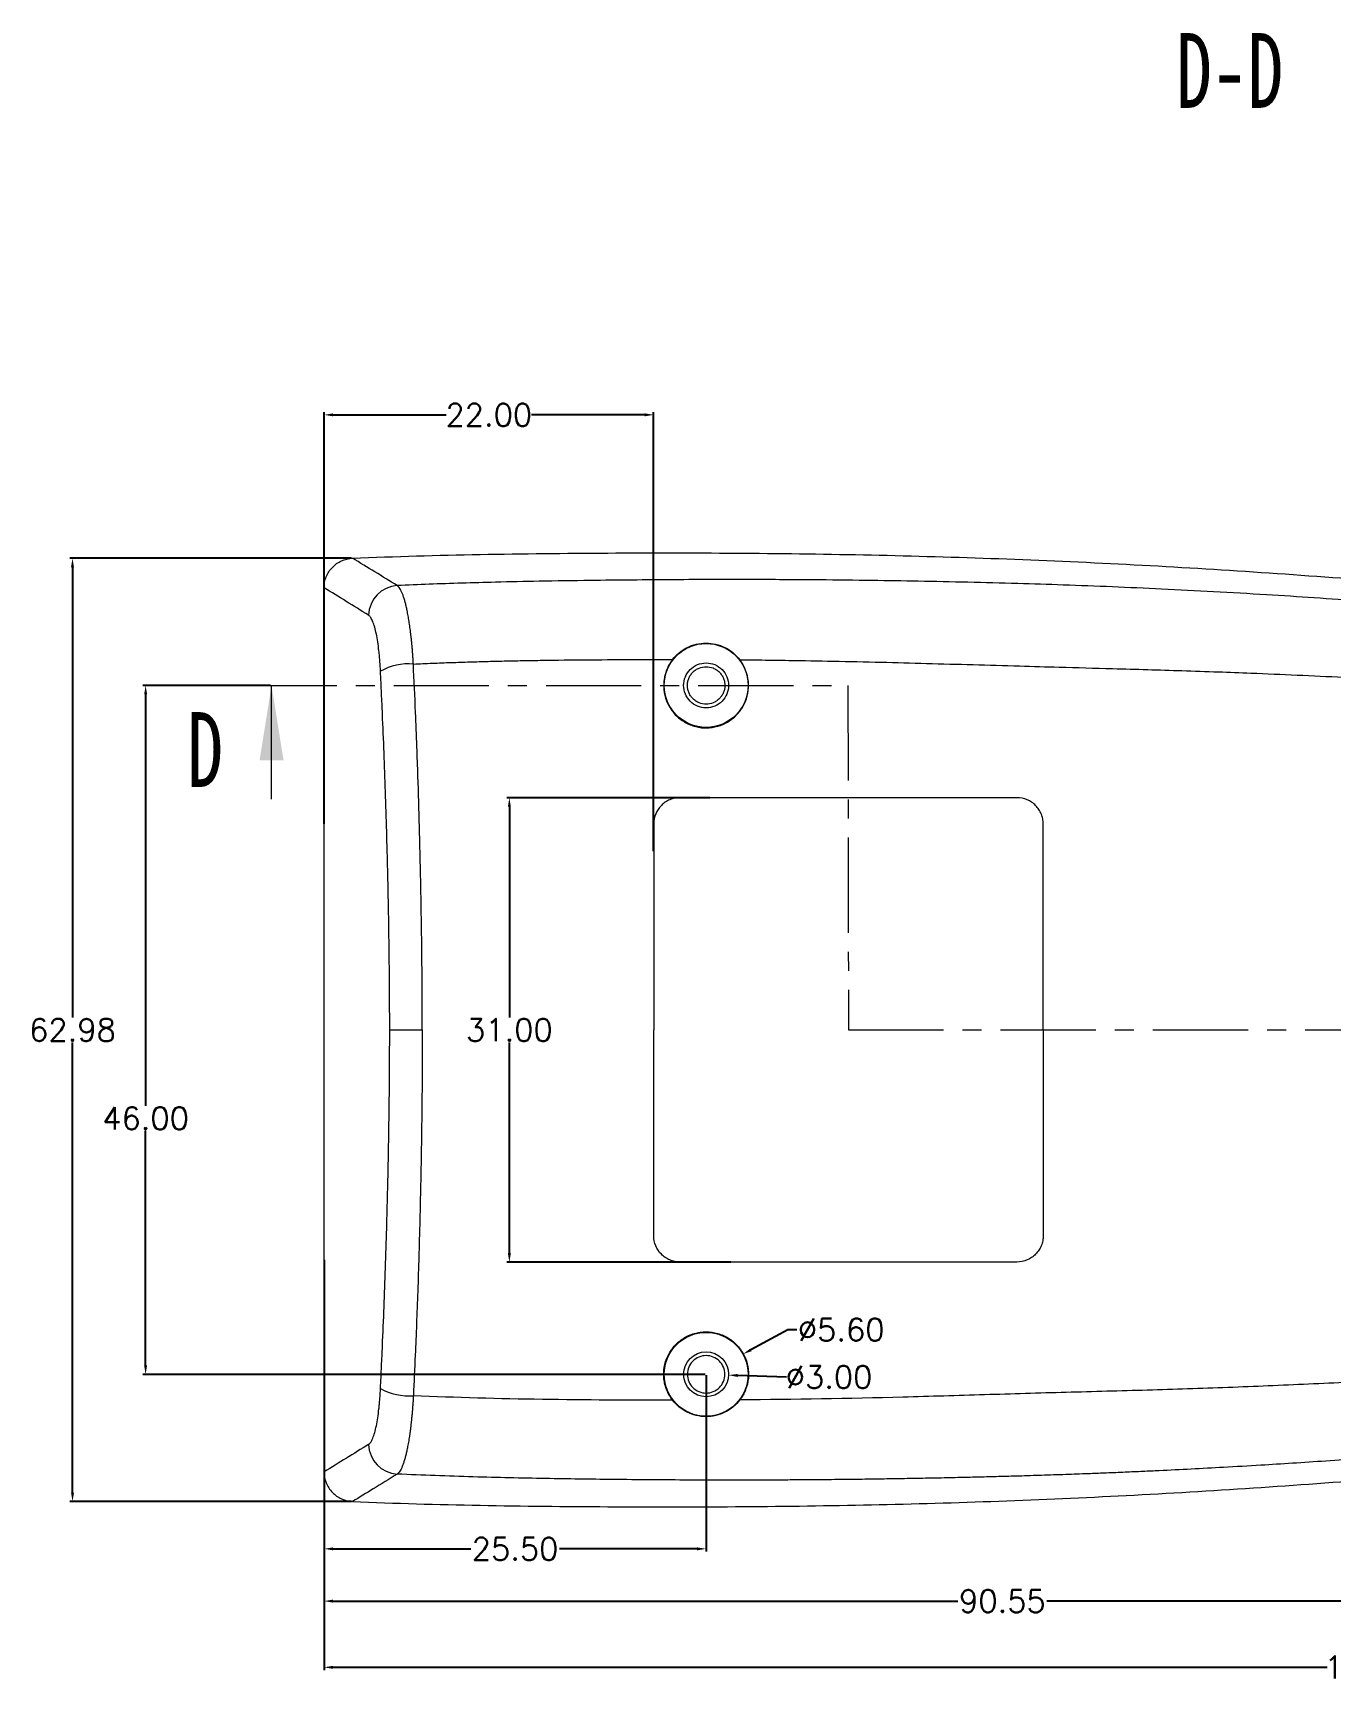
# Model space of a CAD drawing. Header units: inches. Extents: x 1474 to 3696, y 573 to 1061.
# Drawn here: x 2439.2 to 2525.9, y 834.3 to 944.4 of the extents above; entities that cross this region are included whole.
import ezdxf

# ---------------------------------------------------------------- set-up
doc = ezdxf.new("R2010")
doc.units = ezdxf.units.IN
doc.linetypes.add('CENTER', pattern=[10.16, 6.35, -1.27, 1.27, -1.27])
doc.styles.add('SLDTEXTSTYLE6', font='TXT', dxfattribs={"width": 0.7})
doc.styles.get("Standard").update_dxf_attribs({"font": 'txt', "bigfont": 'gbcbig.shx'})
doc.dimstyles.new('2', dxfattribs={"dimtxt": 1.5, "dimasz": 0.6, "dimexe": 0.18, "dimexo": 0.0625, "dimgap": 0.09, "dimtad": 0, "dimtih": 1, "dimtoh": 1, "dimzin": 0, "dimdsep": 46, "dimtxsty": 'Standard', "dimcen": 0, "dimadec": 0, "dimazin": 2, "dimtfac": 1, "dimtofl": 0, "dimtmove": 0, "dimatfit": 3, "dimfxl": 0, "dimtolj": 1, "dimtzin": 0, "dimarcsym": 0})

# ---------------------------------------------------------------- blocks, each defined once
blk = doc.blocks.new('*D201')
at = {"color": 0, "lineweight": -2, "transparency": 16777216}
for p, q in [((2599.26, 866.19), (2599.26, 835.11)), ((2458.66, 858.96), (2458.66, 835.11)), ((2459.26, 835.29), (2525.62, 835.29)), ((2598.66, 835.29), (2532.3, 835.29))]:
    blk.add_line(p, q, dxfattribs=at)
at = {"color": 0, "transparency": 16777216}
for points in [[(2459.26, 835.39), (2459.26, 835.19), (2458.66, 835.29)], [(2598.66, 835.39), (2598.66, 835.19), (2599.26, 835.29)]]:
    blk.add_solid(points, dxfattribs=at)
at = {"layer": 'Defpoints', "color": 0, "transparency": 16777216}
for p in [(2599.26, 866.25), (2458.66, 859.02), (2599.26, 835.29)]:
    blk.add_point(p, dxfattribs=at)
at = {"color": 0, "transparency": 16777216, "insert": (2528.96, 835.29), "char_height": 1.5, "attachment_point": 5}
blk.add_mtext('\\A1;140.60', dxfattribs=at)
blk = doc.blocks.new('*D202')
at = {"color": 0, "lineweight": -2, "transparency": 16777216}
for p, q in [((2460.5, 909.34), (2441.69, 909.34)), ((2441.87, 908.74), (2441.87, 878.69)), ((2441.87, 846.96), (2441.87, 877.01)), ((2460.5, 846.36), (2441.69, 846.36))]:
    blk.add_line(p, q, dxfattribs=at)
at = {"color": 0, "transparency": 16777216}
for points in [[(2441.77, 908.74), (2441.97, 908.74), (2441.87, 909.34)], [(2441.77, 846.96), (2441.97, 846.96), (2441.87, 846.36)]]:
    blk.add_solid(points, dxfattribs=at)
at = {"layer": 'Defpoints', "color": 0, "transparency": 16777216}
for p in [(2441.87, 909.34), (2460.56, 909.34), (2460.56, 846.36)]:
    blk.add_point(p, dxfattribs=at)
at = {"color": 0, "transparency": 16777216, "insert": (2441.87, 877.85), "char_height": 1.5, "attachment_point": 5}
blk.add_mtext('\\A1;62.98', dxfattribs=at)
blk = doc.blocks.new('*D203')
at = {"color": 0, "lineweight": -2, "transparency": 16777216}
for p, q in [((2455.09, 900.85), (2446.57, 900.85)), ((2446.75, 900.25), (2446.75, 872.79)), ((2446.75, 855.45), (2446.75, 871.11)), ((2484.1, 854.85), (2446.57, 854.85))]:
    blk.add_line(p, q, dxfattribs=at)
at = {"color": 0, "transparency": 16777216}
for points in [[(2446.65, 900.25), (2446.85, 900.25), (2446.75, 900.85)], [(2446.65, 855.45), (2446.85, 855.45), (2446.75, 854.85)]]:
    blk.add_solid(points, dxfattribs=at)
at = {"layer": 'Defpoints', "color": 0, "transparency": 16777216}
for p in [(2446.75, 900.85), (2455.16, 900.85), (2484.16, 854.85)]:
    blk.add_point(p, dxfattribs=at)
at = {"color": 0, "transparency": 16777216, "insert": (2446.75, 871.95), "char_height": 1.5, "attachment_point": 5}
blk.add_mtext('\\A1;46.00', dxfattribs=at)
blk = doc.blocks.new('*D204')
at = {"color": 0, "lineweight": -2, "transparency": 16777216}
for p, q in [((2484.4, 893.35), (2470.85, 893.35)), ((2471.03, 892.75), (2471.03, 878.69)), ((2471.03, 862.95), (2471.03, 877.01)), ((2485.81, 862.35), (2470.85, 862.35))]:
    blk.add_line(p, q, dxfattribs=at)
at = {"color": 0, "transparency": 16777216}
for points in [[(2470.93, 892.75), (2471.13, 892.75), (2471.03, 893.35)], [(2470.93, 862.95), (2471.13, 862.95), (2471.03, 862.35)]]:
    blk.add_solid(points, dxfattribs=at)
at = {"layer": 'Defpoints', "color": 0, "transparency": 16777216}
for p in [(2471.03, 893.35), (2484.46, 893.35), (2485.87, 862.35)]:
    blk.add_point(p, dxfattribs=at)
at = {"color": 0, "transparency": 16777216, "insert": (2471.03, 877.85), "char_height": 1.5, "attachment_point": 5}
blk.add_mtext('\\A1;31.00', dxfattribs=at)
blk = doc.blocks.new('*D206')
at = {"color": 0, "lineweight": -2, "transparency": 16777216}
for p, q in [((2458.66, 861.18), (2458.66, 843.02)), ((2484.16, 854.79), (2484.16, 843.02)), ((2459.26, 843.2), (2468.45, 843.2)), ((2483.56, 843.2), (2474.38, 843.2))]:
    blk.add_line(p, q, dxfattribs=at)
at = {"color": 0, "transparency": 16777216}
for points in [[(2459.26, 843.3), (2459.26, 843.1), (2458.66, 843.2)], [(2483.56, 843.3), (2483.56, 843.1), (2484.16, 843.2)]]:
    blk.add_solid(points, dxfattribs=at)
at = {"layer": 'Defpoints', "color": 0, "transparency": 16777216}
for p in [(2458.66, 861.24), (2484.16, 854.85), (2484.16, 843.2)]:
    blk.add_point(p, dxfattribs=at)
at = {"color": 0, "transparency": 16777216, "insert": (2471.41, 843.2), "char_height": 1.5, "attachment_point": 5}
blk.add_mtext('\\A1;25.50', dxfattribs=at)
blk = doc.blocks.new('*D207')
at = {"color": 0, "lineweight": -2, "transparency": 16777216}
for p, q in [((2458.66, 862.5), (2458.66, 839.53)), ((2549.21, 858.29), (2549.21, 839.53)), ((2459.26, 839.71), (2500.97, 839.71)), ((2548.61, 839.71), (2506.9, 839.71))]:
    blk.add_line(p, q, dxfattribs=at)
at = {"color": 0, "transparency": 16777216}
for points in [[(2459.26, 839.81), (2459.26, 839.61), (2458.66, 839.71)], [(2548.61, 839.81), (2548.61, 839.61), (2549.21, 839.71)]]:
    blk.add_solid(points, dxfattribs=at)
at = {"layer": 'Defpoints', "color": 0, "transparency": 16777216}
for p in [(2458.66, 862.56), (2549.21, 858.35), (2549.21, 839.71)]:
    blk.add_point(p, dxfattribs=at)
at = {"color": 0, "transparency": 16777216, "insert": (2503.94, 839.71), "char_height": 1.5, "attachment_point": 5}
blk.add_mtext('\\A1;90.55', dxfattribs=at)
blk = doc.blocks.new('*D208')
at = {"color": 0, "lineweight": -2, "transparency": 16777216}
for p, q in [((2458.66, 891.61), (2458.66, 919.1)), ((2459.26, 918.92), (2466.82, 918.92)), ((2480.06, 918.92), (2472.5, 918.92)), ((2480.66, 889.79), (2480.66, 919.1))]:
    blk.add_line(p, q, dxfattribs=at)
at = {"color": 0, "transparency": 16777216}
for points in [[(2459.26, 919.02), (2459.26, 918.82), (2458.66, 918.92)], [(2480.06, 919.02), (2480.06, 918.82), (2480.66, 918.92)]]:
    blk.add_solid(points, dxfattribs=at)
at = {"layer": 'Defpoints', "color": 0, "transparency": 16777216}
for p in [(2458.66, 918.92), (2458.66, 891.55), (2480.66, 889.72)]:
    blk.add_point(p, dxfattribs=at)
at = {"color": 0, "transparency": 16777216, "insert": (2469.66, 918.92), "char_height": 1.5, "attachment_point": 5}
blk.add_mtext('\\A1;22.00', dxfattribs=at)
blk = doc.blocks.new('*D210')
at = {"color": 0, "lineweight": -2, "transparency": 16777216}
for p, q in [((2489.61, 857.83), (2487.15, 856.48)), ((2490.21, 857.83), (2489.61, 857.83))]:
    blk.add_line(p, q, dxfattribs=at)
at = {"color": 0, "transparency": 16777216}
blk.add_solid([(2487.1, 856.57), (2487.2, 856.4), (2486.62, 856.2)], dxfattribs=at)
at = {"layer": 'Defpoints', "color": 0, "transparency": 16777216}
for p in [(2486.62, 856.2), (2481.71, 853.51)]:
    blk.add_point(p, dxfattribs=at)
at = {"color": 0, "transparency": 16777216, "insert": (2493.18, 857.83), "char_height": 1.5, "attachment_point": 5}
blk.add_mtext('\\A1;∅5.60', dxfattribs=at)
blk = doc.blocks.new('*D211')
at = {"color": 0, "lineweight": -2, "transparency": 16777216}
blk.add_line((2489.53, 854.67), (2486.26, 854.78), dxfattribs=at)
at = {"color": 0, "transparency": 16777216}
blk.add_solid([(2486.27, 854.88), (2486.26, 854.68), (2485.66, 854.8)], dxfattribs=at)
at = {"layer": 'Defpoints', "color": 0, "transparency": 16777216}
for p in [(2482.67, 854.9), (2485.66, 854.8)]:
    blk.add_point(p, dxfattribs=at)
at = {"color": 0, "transparency": 16777216, "insert": (2492.37, 854.67), "char_height": 1.5, "attachment_point": 5}
blk.add_mtext('\\A1;∅3.00', dxfattribs=at)

msp = doc.modelspace()

# ---------------------------------------------------------------- linework, layer by layer
at = {"color": 7, "linetype": 'Continuous', "lineweight": 15}
msp.add_line((2458.664, 848.342), (2458.664, 907.367), dxfattribs=at)
at = {"color": 1, "linetype": 'CENTER', "lineweight": 0}
for p, q in [((2453.156, 900.854), (2493.623, 900.854)), ((2493.623, 900.854), (2493.664, 877.854)), ((2493.664, 877.854), (2612.518, 877.854))]:
    msp.add_line(p, q, dxfattribs=at)
at = {"color": 7, "linetype": 'Continuous', "lineweight": 0}
msp.add_line((2455.156, 893.254), (2455.156, 900.854), dxfattribs=at)
at = {"color": 7, "linetype": 'Continuous', "lineweight": 15}
for centre, radius in [((2484.164, 900.854), 2.8), ((2484.164, 854.854), 2.8), ((2484.164, 854.854), 1.5)]:
    msp.add_circle(centre, radius, dxfattribs=at)
for centre, radius, start, end in [((2463.665, 905.494), 2.029, 93.39522, 178.84692), ((2464.308, 898.512), 3.782, 85.24914, 119.78685), ((2464.308, 857.197), 3.782, 240.21315, 274.75086), ((2463.665, 850.215), 2.029, 181.15308, 266.60478)]:
    msp.add_arc(centre, radius, start, end, dxfattribs=at)
for points, knots in [([(2460.561, 909.345), (2463.401, 909.47), (2466.241, 909.548), (2471.922, 909.653), (2474.763, 909.68), (2480.445, 909.708), (2483.286, 909.708), (2488.97, 909.671), (2491.815, 909.634), (2500.345, 909.458), (2506.017, 909.26), (2517.34, 908.68), (2522.992, 908.303), (2531.453, 907.646), (2534.271, 907.411), (2539.901, 906.91), (2542.714, 906.646), (2548.33, 906.07), (2551.13, 905.758), (2556.713, 905.077), (2559.496, 904.707), (2565.049, 903.918), (2567.82, 903.5), (2573.362, 902.641), (2576.133, 902.202), (2581.669, 901.308), (2584.435, 900.856), (2589.946, 899.88), (2592.691, 899.355), (2595.417, 898.754)], [0, 0, 0, 0, 0.0625, 0.0625, 0.125, 0.125, 0.1875, 0.1875, 0.25, 0.25, 0.375, 0.375, 0.5, 0.5, 0.5625, 0.5625, 0.625, 0.625, 0.6875, 0.6875, 0.75, 0.75, 0.8125, 0.8125, 0.875, 0.875, 0.9375, 0.9375, 1, 1, 1, 1]), ([(2458.664, 907.367), (2458.664, 907.494), (2458.676, 907.62), (2458.723, 907.866), (2458.759, 907.989), (2458.853, 908.224), (2458.911, 908.335), (2459.047, 908.547), (2459.127, 908.647), (2459.301, 908.829), (2459.396, 908.911), (2459.602, 909.056), (2459.713, 909.12), (2460.057, 909.274), (2460.307, 909.334), (2460.561, 909.345)], [0, 0, 0, 0, 0.125, 0.125, 0.25, 0.25, 0.375, 0.375, 0.5, 0.5, 0.625, 0.625, 0.75, 0.75, 1, 1, 1, 1]), ([(2461.636, 905.535), (2461.134, 905.846), (2460.144, 906.461), (2459.153, 907.068), (2458.664, 907.367)], [0, 0, 0, 0, 0.506702, 1, 1, 1, 1]), ([(2464.622, 902.282), (2464.617, 902.366), (2464.607, 902.535), (2464.591, 902.784), (2464.573, 903.03), (2464.554, 903.272), (2464.533, 903.511), (2464.511, 903.744), (2464.488, 903.973), (2464.463, 904.197), (2464.437, 904.415), (2464.409, 904.627), (2464.381, 904.834), (2464.351, 905.035), (2464.321, 905.229), (2464.289, 905.417), (2464.256, 905.598), (2464.214, 905.817), (2464.16, 906.069), (2464.094, 906.343), (2464.024, 906.595), (2463.951, 906.823), (2463.874, 907.024), (2463.795, 907.197), (2463.713, 907.339), (2463.63, 907.451), (2463.573, 907.496), (2463.545, 907.519)], [0, 0, 0, 0, 0.0309703, 0.0619035, 0.0927934, 0.1236333, 0.154417, 0.185139, 0.2157981, 0.2463962, 0.2769347, 0.3074152, 0.3378394, 0.3682081, 0.3985214, 0.4287788, 0.45898, 0.4891246, 0.5430661, 0.5977139, 0.6530645, 0.7091174, 0.7658795, 0.8233595, 0.8815612, 0.940456, 1, 1, 1, 1]), ([(2462.429, 901.795), (2462.426, 901.864), (2462.419, 902.002), (2462.407, 902.205), (2462.393, 902.405), (2462.378, 902.601), (2462.361, 902.794), (2462.343, 902.983), (2462.307, 903.316), (2462.247, 903.772), (2462.152, 904.306), (2462.041, 904.765), (2461.937, 905.073), (2461.849, 905.269), (2461.78, 905.389), (2461.709, 905.481), (2461.661, 905.517), (2461.636, 905.535)], [0, 0, 0, 0, 0.0355184, 0.0708662, 0.1061077, 0.1413077, 0.1765312, 0.2118433, 0.2473083, 0.3680203, 0.4887366, 0.6142216, 0.7398209, 0.80506, 0.8699004, 0.9347459, 1, 1, 1, 1]), ([(2481.923, 902.583), (2482.055, 902.753), (2482.203, 902.904), (2482.529, 903.172), (2482.711, 903.29), (2483.091, 903.479), (2483.292, 903.552), (2483.715, 903.653), (2483.931, 903.679), (2484.365, 903.681), (2484.587, 903.657), (2485.013, 903.558), (2485.219, 903.485), (2485.613, 903.291), (2485.795, 903.173), (2486.13, 902.898), (2486.283, 902.739), (2486.415, 902.565)], [0, 0, 0, 0, 0.125, 0.125, 0.25, 0.25, 0.375, 0.375, 0.5, 0.5, 0.625, 0.625, 0.75, 0.75, 0.875, 0.875, 1, 1, 1, 1]), ([(2464.622, 902.282), (2465.045, 902.3), (2465.886, 902.338), (2467.142, 902.385), (2468.385, 902.426), (2469.616, 902.461), (2470.834, 902.49), (2472.039, 902.514), (2473.8, 902.543), (2476.126, 902.568), (2479.022, 902.583), (2480.956, 902.583), (2481.923, 902.583)], [0, 0, 0, 0, 0.073605, 0.1464105, 0.2184236, 0.2896499, 0.360093, 0.4297546, 0.4986353, 0.6654278, 0.8326134, 1, 1, 1, 1]), ([(2465.218, 877.854), (2465.218, 878.14), (2465.217, 878.713), (2465.215, 879.577), (2465.21, 880.448), (2465.204, 881.326), (2465.197, 882.21), (2465.187, 883.101), (2465.176, 883.999), (2465.164, 884.904), (2465.149, 885.815), (2465.133, 886.732), (2465.116, 887.655), (2465.096, 888.585), (2465.075, 889.521), (2465.053, 890.463), (2465.008, 892.226), (2464.946, 894.33), (2464.857, 896.875), (2464.755, 899.372), (2464.671, 901.206), (2464.622, 902.282)], [0, 0, 0, 0, 0.0346436, 0.0695894, 0.1048314, 0.140366, 0.1761914, 0.2123092, 0.2487206, 0.2854263, 0.3224247, 0.3597136, 0.3972926, 0.4351634, 0.4733297, 0.5117972, 0.550574, 0.6896546, 0.770631, 0.8655337, 1, 1, 1, 1]), ([(2481.923, 902.583), (2481.763, 902.376), (2481.635, 902.152), (2481.489, 901.793), (2481.448, 901.668), (2481.384, 901.416), (2481.361, 901.289), (2481.319, 900.902), (2481.326, 900.637), (2481.412, 900.125), (2481.492, 899.87), (2481.661, 899.514), (2481.725, 899.4), (2481.87, 899.18), (2481.952, 899.073), (2482.216, 898.774), (2482.417, 898.602), (2482.871, 898.314), (2483.114, 898.204), (2483.498, 898.092), (2483.63, 898.064), (2483.894, 898.026), (2484.026, 898.017), (2484.424, 898.016), (2484.692, 898.054), (2485.198, 898.2), (2485.443, 898.309), (2485.776, 898.518), (2485.882, 898.595), (2486.083, 898.763), (2486.178, 898.855), (2486.441, 899.146), (2486.587, 899.362), (2486.819, 899.833), (2486.901, 900.079), (2486.995, 900.592), (2487.007, 900.859), (2486.957, 901.378), (2486.897, 901.633), (2486.705, 902.124), (2486.577, 902.353), (2486.415, 902.565)], [0, 0, 0, 0, 0.0625, 0.0625, 0.09375, 0.09375, 0.125, 0.125, 0.1875, 0.1875, 0.25, 0.25, 0.28125, 0.28125, 0.3125, 0.3125, 0.375, 0.375, 0.4375, 0.4375, 0.46875, 0.46875, 0.5, 0.5, 0.5625, 0.5625, 0.625, 0.625, 0.65625, 0.65625, 0.6875, 0.6875, 0.75, 0.75, 0.8125, 0.8125, 0.875, 0.875, 0.9375, 0.9375, 1, 1, 1, 1]), ([(2482.664, 900.854), (2482.664, 901.051), (2482.703, 901.247), (2482.854, 901.61), (2482.965, 901.776), (2483.242, 902.054), (2483.409, 902.165), (2483.772, 902.315), (2483.968, 902.354), (2484.361, 902.354), (2484.557, 902.315), (2484.92, 902.165), (2485.086, 902.054), (2485.364, 901.776), (2485.475, 901.61), (2485.625, 901.247), (2485.664, 901.051), (2485.664, 900.854)], [0, 0, 0, 0, 0.125, 0.125, 0.25, 0.25, 0.375, 0.375, 0.5, 0.5, 0.625, 0.625, 0.75, 0.75, 0.875, 0.875, 1, 1, 1, 1]), ([(2482.914, 900.854), (2482.915, 900.894), (2482.917, 900.972), (2482.935, 901.089), (2482.962, 901.204), (2483.015, 901.358), (2483.112, 901.546), (2483.274, 901.744), (2483.473, 901.907), (2483.764, 902.057), (2484.164, 902.135), (2484.564, 902.058), (2484.855, 901.907), (2485.054, 901.744), (2485.217, 901.546), (2485.331, 901.324), (2485.402, 901.09), (2485.41, 900.933), (2485.414, 900.854)], [0, 0, 0, 0, 0.0302227, 0.0601593, 0.0900783, 0.1202482, 0.1852401, 0.2503686, 0.3153605, 0.3804892, 0.5000654, 0.6196416, 0.6846334, 0.749762, 0.8147539, 0.8798825, 0.9398391, 1, 1, 1, 1]), ([(2486.415, 902.565), (2486.816, 902.562), (2487.908, 902.552), (2489.981, 902.525), (2492.724, 902.478), (2495.782, 902.408), (2498.896, 902.327), (2501.977, 902.24), (2504.932, 902.155), (2508.039, 902.067), (2510.888, 901.99), (2513.619, 901.913), (2515.97, 901.842), (2518.268, 901.765), (2520.831, 901.668), (2523.612, 901.551), (2526.697, 901.407), (2528.756, 901.296), (2529.787, 901.24)], [0, 0, 0, 0, 0.02775297, 0.07558471, 0.14352185, 0.21758096, 0.28716925, 0.3589761, 0.43073495, 0.49155778, 0.57383224, 0.6277504, 0.68035251, 0.73634687, 0.78659885, 0.85750473, 0.92861333, 1, 1, 1, 1]), ([(2463.041, 877.854), (2463.041, 878.131), (2463.041, 878.688), (2463.038, 879.526), (2463.034, 880.372), (2463.027, 881.226), (2463.019, 882.087), (2463.01, 882.955), (2462.998, 883.831), (2462.985, 884.715), (2462.97, 885.606), (2462.953, 886.505), (2462.934, 887.411), (2462.914, 888.325), (2462.892, 889.246), (2462.868, 890.175), (2462.827, 891.685), (2462.763, 893.748), (2462.668, 896.366), (2462.577, 898.541), (2462.496, 900.353), (2462.452, 901.298), (2462.429, 901.795)], [0, 0, 0, 0, 0.0342894, 0.0688945, 0.1038197, 0.1390692, 0.1746471, 0.2105574, 0.246804, 0.2833908, 0.3203213, 0.3575991, 0.3952278, 0.4332108, 0.4715512, 0.5102524, 0.5493175, 0.6605064, 0.769181, 0.8794538, 0.9365852, 1, 1, 1, 1]), ([(2485.664, 900.854), (2485.664, 900.658), (2485.625, 900.462), (2485.475, 900.099), (2485.364, 899.933), (2485.086, 899.655), (2484.92, 899.544), (2484.557, 899.393), (2484.361, 899.354), (2483.968, 899.354), (2483.772, 899.393), (2483.409, 899.544), (2483.242, 899.655), (2482.965, 899.933), (2482.854, 900.099), (2482.703, 900.462), (2482.664, 900.658), (2482.664, 900.854)], [0, 0, 0, 0, 0.125, 0.125, 0.25, 0.25, 0.375, 0.375, 0.5, 0.5, 0.625, 0.625, 0.75, 0.75, 0.875, 0.875, 1, 1, 1, 1]), ([(2485.414, 900.854), (2485.413, 900.815), (2485.411, 900.736), (2485.394, 900.62), (2485.366, 900.505), (2485.313, 900.351), (2485.217, 900.163), (2485.054, 899.965), (2484.856, 899.802), (2484.564, 899.651), (2484.164, 899.574), (2483.764, 899.651), (2483.473, 899.802), (2483.274, 899.964), (2483.112, 900.163), (2482.998, 900.385), (2482.927, 900.619), (2482.918, 900.776), (2482.914, 900.854)], [0, 0, 0, 0, 0.0302227, 0.0601593, 0.0900783, 0.1202482, 0.1852401, 0.2503686, 0.3153605, 0.3804892, 0.5000654, 0.6196416, 0.6846334, 0.749762, 0.8147539, 0.8798825, 0.9398391, 1, 1, 1, 1]), ([(2482.414, 893.354), (2482.297, 893.354), (2482.183, 893.343), (2481.957, 893.298), (2481.846, 893.263), (2481.633, 893.175), (2481.533, 893.121), (2481.343, 892.993), (2481.254, 892.919), (2481.013, 892.677), (2480.884, 892.483), (2480.711, 892.064), (2480.664, 891.835), (2480.664, 891.604)], [0, 0, 0, 0, 0.125, 0.125, 0.25, 0.25, 0.375, 0.375, 0.5, 0.5, 0.75, 0.75, 1, 1, 1, 1]), ([(2504.914, 893.354), (2501.155, 893.354), (2497.403, 893.354), (2489.905, 893.354), (2486.16, 893.354), (2482.414, 893.354)], [0, 0, 0, 0, 0.5, 0.5, 1, 1, 1, 1]), ([(2506.664, 891.604), (2506.664, 891.719), (2506.653, 891.832), (2506.609, 892.053), (2506.576, 892.164), (2506.49, 892.375), (2506.436, 892.475), (2506.311, 892.665), (2506.237, 892.756), (2506.076, 892.918), (2505.988, 892.991), (2505.797, 893.12), (2505.695, 893.175), (2505.378, 893.307), (2505.147, 893.354), (2504.914, 893.354)], [0, 0, 0, 0, 0.125, 0.125, 0.25, 0.25, 0.375, 0.375, 0.5, 0.5, 0.625, 0.625, 0.75, 0.75, 1, 1, 1, 1]), ([(2480.664, 891.604), (2480.664, 890.467), (2480.664, 889.329), (2480.664, 887.047), (2480.664, 885.904), (2480.664, 882.466), (2480.664, 880.165), (2480.664, 877.854)], [0, 0, 0, 0, 0.25, 0.25, 0.5, 0.5, 1, 1, 1, 1]), ([(2506.664, 877.854), (2506.664, 879.015), (2506.664, 880.169), (2506.664, 882.47), (2506.664, 883.618), (2506.664, 885.908), (2506.664, 887.05), (2506.664, 889.329), (2506.664, 890.466), (2506.664, 891.604)], [0, 0, 0, 0, 0.25, 0.25, 0.5, 0.5, 0.75, 0.75, 1, 1, 1, 1]), ([(2462.429, 853.914), (2462.452, 854.411), (2462.496, 855.355), (2462.577, 857.168), (2462.668, 859.343), (2462.763, 861.96), (2462.835, 864.294), (2462.89, 866.339), (2462.93, 868.062), (2462.964, 869.759), (2462.992, 871.429), (2463.014, 873.073), (2463.03, 874.69), (2463.039, 876.281), (2463.041, 877.333), (2463.041, 877.854)], [0, 0, 0, 0, 0.0634024, 0.1205468, 0.2308203, 0.3394749, 0.4506851, 0.5236289, 0.5953045, 0.6657331, 0.7349371, 0.8029401, 0.8697672, 0.9354446, 1, 1, 1, 1]), ([(2463.041, 877.854), (2463.083, 877.854), (2463.166, 877.854), (2463.426, 877.854), (2463.603, 877.854), (2464.021, 877.854), (2464.261, 877.854), (2464.747, 877.854), (2464.992, 877.854), (2465.218, 877.854)], [0, 0, 0, 0, 0.25, 0.25, 0.5, 0.5, 0.75, 0.75, 1, 1, 1, 1]), ([(2465.218, 877.854), (2465.218, 877.569), (2465.217, 876.998), (2465.215, 876.139), (2465.211, 875.275), (2465.205, 874.407), (2465.197, 873.535), (2465.188, 872.659), (2465.178, 871.778), (2465.166, 870.894), (2465.152, 870.005), (2465.136, 869.113), (2465.119, 868.216), (2465.101, 867.316), (2465.081, 866.412), (2465.06, 865.504), (2465.037, 864.592), (2465.012, 863.677), (2464.973, 862.274), (2464.915, 860.449), (2464.834, 858.243), (2464.736, 855.922), (2464.663, 854.332), (2464.622, 853.427)], [0, 0, 0, 0, 0.0345746, 0.069333, 0.1042779, 0.1394112, 0.1747338, 0.2102467, 0.2459508, 0.2818472, 0.3179369, 0.3542208, 0.3906992, 0.4273723, 0.46424, 0.5013018, 0.5385569, 0.576004, 0.6136416, 0.7110516, 0.8010905, 0.8869129, 1, 1, 1, 1]), ([(2480.664, 864.104), (2480.664, 865.241), (2480.664, 866.38), (2480.664, 868.662), (2480.664, 869.805), (2480.664, 873.242), (2480.664, 875.543), (2480.664, 877.854)], [0, 0, 0, 0, 0.25, 0.25, 0.5, 0.5, 1, 1, 1, 1]), ([(2506.664, 877.854), (2506.664, 876.694), (2506.664, 875.54), (2506.664, 873.239), (2506.664, 872.091), (2506.664, 869.801), (2506.664, 868.659), (2506.664, 866.38), (2506.664, 865.242), (2506.664, 864.104)], [0, 0, 0, 0, 0.25, 0.25, 0.5, 0.5, 0.75, 0.75, 1, 1, 1, 1]), ([(2482.414, 862.354), (2482.297, 862.354), (2482.183, 862.366), (2481.957, 862.411), (2481.846, 862.445), (2481.633, 862.534), (2481.533, 862.588), (2481.343, 862.716), (2481.254, 862.79), (2481.013, 863.031), (2480.884, 863.226), (2480.711, 863.645), (2480.664, 863.873), (2480.664, 864.104)], [0, 0, 0, 0, 0.125, 0.125, 0.25, 0.25, 0.375, 0.375, 0.5, 0.5, 0.75, 0.75, 1, 1, 1, 1]), ([(2506.664, 864.104), (2506.664, 863.99), (2506.653, 863.877), (2506.609, 863.655), (2506.576, 863.545), (2506.49, 863.334), (2506.436, 863.233), (2506.311, 863.043), (2506.237, 862.953), (2506.076, 862.791), (2505.988, 862.718), (2505.797, 862.589), (2505.695, 862.534), (2505.378, 862.401), (2505.147, 862.354), (2504.914, 862.354)], [0, 0, 0, 0, 0.125, 0.125, 0.25, 0.25, 0.375, 0.375, 0.5, 0.5, 0.625, 0.625, 0.75, 0.75, 1, 1, 1, 1]), ([(2504.914, 862.354), (2501.155, 862.354), (2497.403, 862.354), (2489.905, 862.354), (2486.16, 862.354), (2482.414, 862.354)], [0, 0, 0, 0, 0.5, 0.5, 1, 1, 1, 1]), ([(2460.561, 846.364), (2463.401, 846.239), (2466.241, 846.161), (2471.922, 846.056), (2474.763, 846.029), (2480.445, 846.001), (2483.286, 846.001), (2488.97, 846.037), (2491.815, 846.075), (2500.345, 846.251), (2506.017, 846.449), (2517.34, 847.029), (2522.992, 847.405), (2531.453, 848.063), (2534.271, 848.297), (2539.901, 848.798), (2542.714, 849.063), (2548.33, 849.639), (2551.13, 849.951), (2556.713, 850.632), (2559.496, 851.002), (2565.049, 851.791), (2567.82, 852.209), (2573.362, 853.067), (2576.133, 853.506), (2581.669, 854.401), (2584.435, 854.853), (2589.946, 855.829), (2592.691, 856.354), (2595.417, 856.955)], [0, 0, 0, 0, 0.0625, 0.0625, 0.125, 0.125, 0.1875, 0.1875, 0.25, 0.25, 0.375, 0.375, 0.5, 0.5, 0.5625, 0.5625, 0.625, 0.625, 0.6875, 0.6875, 0.75, 0.75, 0.8125, 0.8125, 0.875, 0.875, 0.9375, 0.9375, 1, 1, 1, 1]), ([(2481.923, 853.125), (2481.763, 853.333), (2481.635, 853.556), (2481.489, 853.916), (2481.448, 854.041), (2481.384, 854.293), (2481.361, 854.42), (2481.319, 854.806), (2481.326, 855.071), (2481.412, 855.584), (2481.492, 855.839), (2481.661, 856.195), (2481.725, 856.309), (2481.87, 856.529), (2481.952, 856.636), (2482.216, 856.935), (2482.417, 857.107), (2482.871, 857.395), (2483.114, 857.504), (2483.498, 857.616), (2483.63, 857.645), (2483.894, 857.682), (2484.026, 857.692), (2484.424, 857.692), (2484.692, 857.654), (2485.198, 857.509), (2485.443, 857.399), (2485.776, 857.191), (2485.882, 857.114), (2486.083, 856.946), (2486.178, 856.854), (2486.441, 856.562), (2486.587, 856.347), (2486.819, 855.876), (2486.901, 855.629), (2486.995, 855.117), (2487.007, 854.85), (2486.957, 854.331), (2486.897, 854.076), (2486.705, 853.584), (2486.577, 853.355), (2486.415, 853.143)], [0, 0, 0, 0, 0.0625, 0.0625, 0.09375, 0.09375, 0.125, 0.125, 0.1875, 0.1875, 0.25, 0.25, 0.28125, 0.28125, 0.3125, 0.3125, 0.375, 0.375, 0.4375, 0.4375, 0.46875, 0.46875, 0.5, 0.5, 0.5625, 0.5625, 0.625, 0.625, 0.65625, 0.65625, 0.6875, 0.6875, 0.75, 0.75, 0.8125, 0.8125, 0.875, 0.875, 0.9375, 0.9375, 1, 1, 1, 1]), ([(2485.414, 854.854), (2485.414, 855.018), (2485.382, 855.182), (2485.256, 855.484), (2485.164, 855.623), (2484.932, 855.854), (2484.794, 855.947), (2484.491, 856.072), (2484.328, 856.104), (2484.001, 856.104), (2483.837, 856.072), (2483.535, 855.947), (2483.396, 855.854), (2483.165, 855.623), (2483.072, 855.484), (2482.947, 855.182), (2482.914, 855.018), (2482.914, 854.854)], [0, 0, 0, 0, 0.125, 0.125, 0.25, 0.25, 0.375, 0.375, 0.5, 0.5, 0.625, 0.625, 0.75, 0.75, 0.875, 0.875, 1, 1, 1, 1]), ([(2482.914, 854.854), (2482.914, 854.691), (2482.947, 854.527), (2483.072, 854.225), (2483.165, 854.086), (2483.396, 853.855), (2483.535, 853.762), (2483.837, 853.637), (2484.001, 853.604), (2484.328, 853.604), (2484.491, 853.637), (2484.794, 853.762), (2484.932, 853.855), (2485.164, 854.086), (2485.256, 854.225), (2485.382, 854.527), (2485.414, 854.691), (2485.414, 854.854)], [0, 0, 0, 0, 0.125, 0.125, 0.25, 0.25, 0.375, 0.375, 0.5, 0.5, 0.625, 0.625, 0.75, 0.75, 0.875, 0.875, 1, 1, 1, 1]), ([(2529.787, 854.468), (2527.979, 854.368), (2526.177, 854.277), (2522.581, 854.112), (2520.788, 854.038), (2517.202, 853.905), (2515.41, 853.847), (2511.816, 853.742), (2510.012, 853.695), (2506.387, 853.596), (2504.567, 853.542), (2500.933, 853.432), (2499.119, 853.376), (2493.673, 853.233), (2490.04, 853.17), (2486.415, 853.143)], [0, 0, 0, 0, 0.125, 0.125, 0.25, 0.25, 0.375, 0.375, 0.5, 0.5, 0.625, 0.625, 0.75, 0.75, 1, 1, 1, 1]), ([(2461.636, 850.174), (2461.65, 850.183), (2461.678, 850.202), (2461.719, 850.244), (2461.759, 850.294), (2461.799, 850.354), (2461.839, 850.424), (2461.878, 850.503), (2461.947, 850.663), (2462.041, 850.944), (2462.152, 851.403), (2462.247, 851.936), (2462.313, 852.436), (2462.357, 852.866), (2462.386, 853.204), (2462.411, 853.553), (2462.423, 853.793), (2462.429, 853.914)], [0, 0, 0, 0, 0.0373459, 0.0745095, 0.1115657, 0.1485896, 0.1856568, 0.2228425, 0.2602211, 0.3857342, 0.5113039, 0.6319323, 0.7527306, 0.8146472, 0.8762654, 0.9379337, 1, 1, 1, 1]), ([(2464.622, 853.427), (2464.617, 853.339), (2464.606, 853.162), (2464.589, 852.899), (2464.57, 852.639), (2464.549, 852.382), (2464.526, 852.129), (2464.502, 851.881), (2464.477, 851.637), (2464.449, 851.4), (2464.421, 851.168), (2464.391, 850.944), (2464.359, 850.727), (2464.327, 850.517), (2464.293, 850.316), (2464.259, 850.123), (2464.216, 849.902), (2464.164, 849.656), (2464.1, 849.39), (2464.031, 849.14), (2463.958, 848.91), (2463.881, 848.703), (2463.801, 848.524), (2463.718, 848.376), (2463.632, 848.26), (2463.574, 848.213), (2463.545, 848.189)], [0, 0, 0, 0, 0.0324583, 0.065056, 0.0977661, 0.1305609, 0.1634122, 0.1962917, 0.2291708, 0.2620206, 0.2948127, 0.3275187, 0.3601106, 0.392561, 0.4248432, 0.4569311, 0.4887995, 0.539604, 0.5922542, 0.646633, 0.7026014, 0.7599989, 0.8186443, 0.8783383, 0.9388659, 1, 1, 1, 1]), ([(2481.923, 853.125), (2479.019, 853.124), (2476.116, 853.135), (2470.347, 853.219), (2467.477, 853.295), (2464.622, 853.427)], [0, 0, 0, 0, 0.5, 0.5, 1, 1, 1, 1]), ([(2486.415, 853.143), (2486.283, 852.969), (2486.133, 852.814), (2485.8, 852.539), (2485.614, 852.419), (2485.225, 852.226), (2485.02, 852.152), (2484.59, 852.052), (2484.374, 852.028), (2483.938, 852.029), (2483.718, 852.055), (2483.299, 852.154), (2483.095, 852.229), (2482.712, 852.418), (2482.535, 852.533), (2482.204, 852.803), (2482.055, 852.956), (2481.923, 853.125)], [0, 0, 0, 0, 0.125, 0.125, 0.25, 0.25, 0.375, 0.375, 0.5, 0.5, 0.625, 0.625, 0.75, 0.75, 0.875, 0.875, 1, 1, 1, 1]), ([(2458.664, 848.342), (2458.664, 848.214), (2458.676, 848.089), (2458.723, 847.842), (2458.759, 847.72), (2458.853, 847.485), (2458.911, 847.373), (2459.047, 847.162), (2459.127, 847.061), (2459.301, 846.88), (2459.396, 846.798), (2459.602, 846.652), (2459.713, 846.589), (2460.057, 846.435), (2460.307, 846.375), (2460.561, 846.364)], [0, 0, 0, 0, 0.125, 0.125, 0.25, 0.25, 0.375, 0.375, 0.5, 0.5, 0.625, 0.625, 0.75, 0.75, 1, 1, 1, 1]), ([(2463.545, 848.189), (2463.01, 847.86), (2462.016, 847.248), (2461.021, 846.643), (2460.561, 846.364)], [0, 0, 0, 0, 0.5377567, 1, 1, 1, 1])]:
    msp.add_open_spline(points, degree=3, knots=knots, dxfattribs=at)
for points in [[(2463.545, 907.519), (2462.55, 908.133), (2461.556, 908.741), (2460.561, 909.345)], [(2461.636, 850.174), (2460.646, 849.558), (2459.655, 848.947), (2458.664, 848.342)]]:
    msp.add_open_spline(points, degree=3, dxfattribs=at)
at = {"color": 8, "linetype": 'Continuous', "lineweight": 15}
for points, knots in [([(2557.442, 903.718), (2557.358, 903.728), (2555.272, 903.985), (2551.762, 904.388), (2546.374, 904.944), (2540.74, 905.465), (2534.419, 905.996), (2527.933, 906.489), (2522.518, 906.851), (2518.057, 907.11), (2513.532, 907.342), (2509.174, 907.521), (2504.867, 907.658), (2501.642, 907.742), (2498.404, 907.81), (2495.104, 907.862), (2491.48, 907.903), (2487.06, 907.926), (2481.953, 907.917), (2477.14, 907.872), (2473.179, 907.811), (2470.324, 907.75), (2467.878, 907.682), (2465.691, 907.61), (2464.254, 907.549), (2463.545, 907.519)], [0, 0, 0, 0, 0.0026819, 0.0671296, 0.1127764, 0.175493, 0.2475626, 0.3149719, 0.3827153, 0.4203052, 0.4571892, 0.5268885, 0.559171, 0.5944367, 0.6296728, 0.6623555, 0.6996058, 0.7452037, 0.8033089, 0.8625596, 0.8988685, 0.929932, 0.9538685, 0.9772251, 1, 1, 1, 1]), ([(2557.441, 851.991), (2556.808, 851.914), (2555.59, 851.765), (2553.852, 851.564), (2552.278, 851.387), (2550.783, 851.224), (2549.314, 851.069), (2547.836, 850.918), (2546.398, 850.776), (2544.981, 850.639), (2543.585, 850.509), (2542.232, 850.386), (2541.07, 850.282), (2540.066, 850.194), (2539.172, 850.116), (2538.003, 850.016), (2536.529, 849.893), (2535.176, 849.782), (2534.262, 849.709), (2533.769, 849.67), (2533.222, 849.626), (2532.394, 849.562), (2531.414, 849.486), (2530.377, 849.408), (2529.476, 849.341), (2528.675, 849.283), (2527.368, 849.188), (2525.587, 849.064), (2523.336, 848.916), (2521.063, 848.774), (2518.811, 848.643), (2516.552, 848.521), (2514.944, 848.441), (2513.87, 848.391), (2513.31, 848.365), (2512.728, 848.339), (2512.123, 848.313), (2511.507, 848.287), (2510.736, 848.256), (2509.693, 848.215), (2508.314, 848.164), (2506.787, 848.112), (2505.273, 848.065), (2503.878, 848.026), (2502.574, 847.992), (2501.251, 847.96), (2499.88, 847.93), (2498.459, 847.902), (2497.075, 847.878), (2495.657, 847.856), (2494.148, 847.836), (2492.515, 847.818), (2490.927, 847.805), (2489.425, 847.796), (2488.049, 847.79), (2486.597, 847.787), (2484.941, 847.787), (2482.016, 847.795), (2478.14, 847.825), (2473.325, 847.892), (2468.533, 847.995), (2465.235, 848.123), (2463.545, 848.189)], [0, 0, 0, 0, 0.0203774, 0.0391802, 0.0558367, 0.0709394, 0.0871709, 0.1029755, 0.1183397, 0.1332592, 0.1484056, 0.1630478, 0.1765585, 0.1856325, 0.1951624, 0.2051603, 0.2230388, 0.2423152, 0.248417, 0.2522618, 0.258077, 0.2658856, 0.2787328, 0.2893952, 0.2990008, 0.3075299, 0.3149685, 0.3407227, 0.3643771, 0.3867896, 0.4132161, 0.4361636, 0.4587687, 0.4644641, 0.4704025, 0.4765857, 0.4830148, 0.4896888, 0.4962143, 0.5075895, 0.5229049, 0.5401665, 0.5562462, 0.5711436, 0.5846282, 0.5978097, 0.6133009, 0.6283123, 0.6431016, 0.6573943, 0.6735086, 0.6912239, 0.7094477, 0.7241273, 0.7391291, 0.7533469, 0.7704429, 0.7919334, 0.8467053, 0.8941882, 0.9457721, 1, 1, 1, 1])]:
    msp.add_open_spline(points, degree=3, knots=knots, dxfattribs=at)
at = {"color": 7, "linetype": 'Continuous', "lineweight": 0}
msp.add_solid([(2455.156, 900.854), (2454.356, 895.854), (2455.956, 895.854)], dxfattribs=at)

# ---------------------------------------------------------------- texts
at = {"color": 7, "linetype": 'Continuous', "char_height": 5, "attachment_point": 1, "style": 'SLDTEXTSTYLE6'}
for s, insert in [('D-D', (2515.541, 944.418)), ('D', (2449.538, 899.069))]:
    msp.add_mtext(s, dxfattribs=dict(at, insert=insert))

# ---------------------------------------------------------------- dimensions: what is measured, and where the dimension line sits
for base, p1, p2, picture, middle in [((2458.664, 918.919), (2480.664, 889.723), (2458.664, 891.551), '*D208', (2469.664, 918.919)), ((2599.264, 835.293), (2458.664, 859.023), (2599.264, 866.254), '*D201', (2528.964, 835.293)), ((2549.214, 839.705), (2458.664, 862.558), (2549.214, 858.354), '*D207', (2503.939, 839.705)), ((2484.164, 843.202), (2458.664, 861.24), (2484.164, 854.854), '*D206', (2471.414, 843.202))]:
    dim = msp.add_linear_dim(base=base, p1=p1, p2=p2, dimstyle='2')
    dim.commit()
    dim.dimension.update_dxf_attribs({"geometry": picture, "text_midpoint": middle})
for base, p1, p2, picture, middle in [((2441.867, 909.345), (2460.561, 846.364), (2460.561, 909.345), '*D202', (2441.867, 877.854)), ((2471.028, 893.354), (2485.871, 862.354), (2484.458, 893.354), '*D204', (2471.028, 877.854))]:
    dim = msp.add_linear_dim(base=base, p1=p1, p2=p2, angle=90, dimstyle='2')
    dim.commit()
    dim.dimension.update_dxf_attribs({"geometry": picture, "text_midpoint": middle})
dim = msp.add_linear_dim(base=(2446.749, 900.854), p1=(2484.164, 854.854), p2=(2455.156, 900.854), angle=90, dimstyle='2')
dim.commit()
dim.dimension.update_dxf_attribs({"geometry": '*D203', "text_midpoint": (2446.749, 871.952), "dimtype": 160})
for p1, p2, picture, middle in [((2481.706, 853.513), (2486.622, 856.196), '*D210', (2493.18, 857.829)), ((2482.665, 854.904), (2485.663, 854.804), '*D211', (2489.532, 854.675))]:
    dim = msp.add_diameter_dim_2p(p1=p1, p2=p2, dimstyle='2')
    dim.commit()
    dim.dimension.update_dxf_attribs({"geometry": picture, "text_midpoint": middle, "dimtype": 163})

doc.saveas('drawing.dxf')
